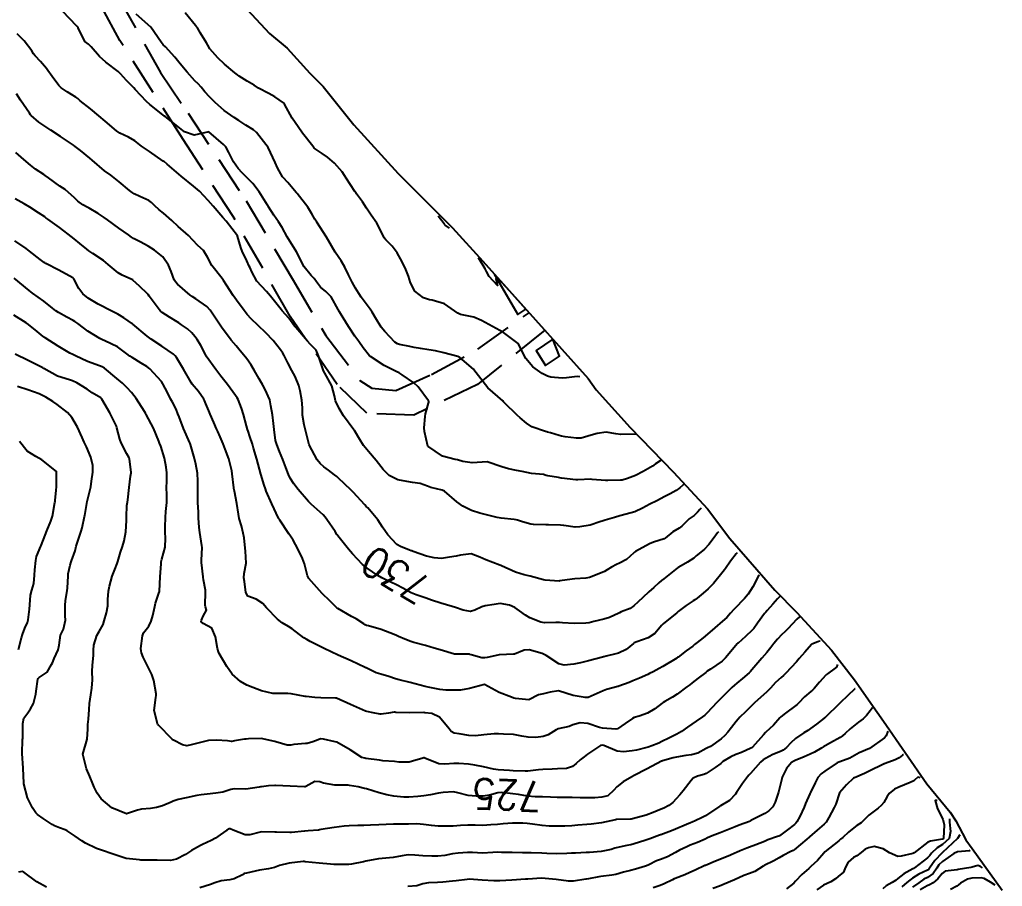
# Model space of a CAD drawing. Header units: metres. Extents: x 298520 to 308411, y 7433745 to 7450750.
# Drawn here: x 300813.7 to 300946.2, y 7448572 to 7448688.7 of the extents above; entities that cross this region are included whole.
import ezdxf
from ezdxf.enums import TextEntityAlignment as Align

# ---------------------------------------------------------------- set-up
doc = ezdxf.new("R2010")
doc.units = ezdxf.units.M
doc.header["$LTSCALE"] = 10
doc.linetypes.add('DASHED', pattern=[0.75, 0.5, -0.25])
for name, color, linetype in [('Area', 45, 'Continuous'), ('Cotas', 45, 'Continuous'), ('Curvas de Nivel 1m', 11, 'Continuous'), ('Curvas de Nivel 5m', 15, 'Continuous'), ('Edificações', 30, 'Continuous'), ('Vias Secundárias', 230, 'DASHED')]:
    doc.layers.add(name, color=color, linetype=linetype)
doc.styles.add('Style-STANDARD', font='STANDARD.shx')

msp = doc.modelspace()

# ---------------------------------------------------------------- linework, layer by layer
at = {"layer": 'Area'}
msp.add_polyline3d([(300842.53, 7448692.13, 735.44), (300847.38, 7448686.87, 735.59), (300849.76, 7448684.87, 735.51), (300852.82, 7448681.53, 735.4), (300854.65, 7448679.72, 735.39), (300858.78, 7448674.56, 735.43), (300864.75, 7448668.01, 735.34), (300872.05, 7448660.68, 735.72), (300876.14, 7448656.2, 735.62), (300890.33, 7448640.4, 734.68), (300891.42, 7448638.87, 734.56), (300896, 7448633.8, 733.79), (300901.83, 7448627.77, 732.44), (300906.44, 7448622.83, 730.99), (300909.43, 7448618.84, 729.76), (300915.49, 7448611.88, 727.41), (300918.46, 7448608.86, 726.3), (300923.15, 7448603.81, 724.66), (300926.22, 7448599.78, 723.43), (300929.28, 7448595.43, 722.13), (300930.13, 7448594.24, 721.66), (300935.96, 7448585.8, 718.85), (300939.13, 7448581.96, 718.65), (300939.87, 7448580.79, 720.26), (300941.24, 7448578.23, 718.5), (300942.07, 7448577.05, 714.4), (300946.15, 7448571.47, 711.35)], dxfattribs=at)
at = {"layer": 'Curvas de Nivel 1m', "flags": 128}
for points, elevation in [([(300900.19, 7448629.4), (300899.42, 7448628.88), (300899, 7448628.6), (300898.71, 7448628.42), (300897.75, 7448627.85), (300896.7, 7448627.32), (300895.63, 7448626.93), (300894.92, 7448626.71), (300894.69, 7448626.67), (300893, 7448626.65), (300892.69, 7448626.66), (300890.88, 7448626.8), (300890.69, 7448626.81), (300888.97, 7448626.73), (300888.69, 7448626.74), (300886.76, 7448626.96), (300886.69, 7448626.97), (300886.34, 7448627.04), (300884.92, 7448627.28), (300884.7, 7448627.34), (300884.32, 7448627.44), (300882.7, 7448627.59), (300881.44, 7448627.84), (300880.7, 7448627.98), (300879.6, 7448628.23), (300878.71, 7448628.5), (300876.71, 7448629.15), (300874.71, 7448629.01), (300873.45, 7448629.19), (300872.72, 7448629.42), (300872.44, 7448629.48), (300870.72, 7448629.92), (300868.74, 7448631.25), (300868.29, 7448633.25), (300868.26, 7448633.76), (300868.37, 7448635.25), (300868.4, 7448635.64), (300868.81, 7448637.06), (300868.85, 7448637.21), (300868.86, 7448637.25), (300868.85, 7448637.29), (300868.81, 7448637.36), (300867.43, 7448639.26), (300866.84, 7448639.81), (300865.28, 7448640.87), (300864.86, 7448641.15), (300864.57, 7448641.3), (300862.87, 7448642.15), (300860.99, 7448643.34), (300860.88, 7448643.44), (300860.04, 7448644.5), (300859.43, 7448645.36), (300858.91, 7448646.1), (300858.05, 7448647.38), (300856.95, 7448649.16), (300856.82, 7448649.39), (300856.67, 7448649.68), (300855.69, 7448651.4), (300854.99, 7448652.11), (300854.26, 7448652.68), (300853.71, 7448653.43), (300853.42, 7448653.85), (300853.01, 7448654.26), (300852.08, 7448655.45), (300851.05, 7448657.46), (300849.8, 7448659.47), (300849.09, 7448660.71), (300848.61, 7448661.49), (300848, 7448662.39), (300847.27, 7448663.51), (300847.21, 7448663.59), (300847.13, 7448663.73), (300846.01, 7448665.52), (300845.16, 7448666.64), (300844.25, 7448667.54), (300843.7, 7448668.08), (300843.18, 7448668.69), (300842.56, 7448669.57), (300841.93, 7448670.85), (300841.51, 7448671.58), (300841.22, 7448671.9), (300839.24, 7448673.6), (300837.24, 7448673.16), (300835.94, 7448673.64), (300835.25, 7448674.16), (300833.35, 7448675.67), (300833.26, 7448675.74), (300833.02, 7448675.92), (300831.29, 7448677.29), (300830.82, 7448677.7), (300829.31, 7448679.33), (300829.12, 7448679.54), (300828.94, 7448679.73), (300828.13, 7448680.55), (300827.33, 7448681.44), (300826.99, 7448681.75), (300825.35, 7448682.99), (300824.49, 7448683.78), (300823.38, 7448685.08), (300822.99, 7448685.41), (300822.51, 7448685.8), (300821.62, 7448687.61), (300821.49, 7448687.82), (300821.45, 7448687.86), (300821.41, 7448687.9), (300819.57, 7448689.84)], 733), ([(300896.76, 7448632.91), (300894.76, 7448632.84), (300894.07, 7448632.95), (300892.76, 7448633.15), (300891.56, 7448632.98), (300890.76, 7448632.74), (300889.39, 7448632.37), (300888.76, 7448632.33), (300887.26, 7448632.53), (300886.76, 7448632.62), (300886.43, 7448632.7), (300885.25, 7448633.05), (300884.86, 7448633.16), (300884.76, 7448633.19), (300884.58, 7448633.24), (300882.77, 7448633.87), (300882.03, 7448634.35), (300881.16, 7448635.1), (300880.79, 7448635.44), (300879.07, 7448637.13), (300878.94, 7448637.25), (300878.82, 7448637.36), (300876.83, 7448639.15), (300875.25, 7448641.17), (300875.08, 7448641.39), (300874.87, 7448641.63), (300873.06, 7448643.2), (300872.88, 7448643.29), (300872.76, 7448643.33), (300870.89, 7448643.84), (300869.75, 7448644.1), (300868.89, 7448644.27), (300867.73, 7448644.42), (300866.9, 7448644.55), (300866.32, 7448644.7), (300864.9, 7448644.98), (300864.65, 7448645.05), (300864.31, 7448645.3), (300862.92, 7448646.73), (300862.45, 7448647.32), (300861.7, 7448648.58), (300861.24, 7448649.34), (300860.96, 7448649.73), (300859.74, 7448651.36), (300859.44, 7448651.82), (300858.99, 7448652.57), (300858.53, 7448653.37), (300858.05, 7448654.34), (300857.54, 7448655.38), (300857.04, 7448656.23), (300856.26, 7448657.4), (300855.07, 7448659.41), (300853.77, 7448661.43), (300853.53, 7448661.85), (300853.11, 7448662.59), (300852.55, 7448663.45), (300851.14, 7448665.29), (300851, 7448665.46), (300849.85, 7448666.79), (300849.24, 7448667.48), (300849.17, 7448667.57), (300848.48, 7448668.79), (300848.16, 7448669.5), (300847.87, 7448670.17), (300847.21, 7448671.51), (300845.66, 7448673.53), (300845.25, 7448673.88), (300844.21, 7448674.5), (300843.26, 7448675.16), (300842.64, 7448675.57), (300841.28, 7448676.5), (300840.07, 7448677.59), (300839.3, 7448678.34), (300838.69, 7448678.99), (300838.19, 7448679.62), (300837.78, 7448680.09), (300837.32, 7448680.51), (300836.3, 7448681.64), (300835.35, 7448682.8), (300834.64, 7448683.66), (300833.38, 7448685.08), (300833.07, 7448685.36), (300832.8, 7448685.68), (300831.41, 7448687.7), (300829.43, 7448689.49)], 734), ([(300903.21, 7448626.14), (300903.18, 7448626.1), (300903.1, 7448626), (300902.68, 7448625.65), (300902.19, 7448625.32), (300901.37, 7448624.86), (300900.66, 7448624.48), (300899.6, 7448623.93), (300898.65, 7448623.44), (300897.67, 7448622.9), (300896.64, 7448622.43), (300895.46, 7448622.1), (300894.63, 7448621.9), (300893.9, 7448621.68), (300892.63, 7448621.3), (300891.64, 7448620.97), (300890.9, 7448620.7), (300890.62, 7448620.63), (300889.22, 7448620.39), (300888.61, 7448620.37), (300887.07, 7448620.57), (300886.62, 7448620.63), (300884.99, 7448620.68), (300884.62, 7448620.68), (300882.99, 7448620.7), (300882.62, 7448620.76), (300881.49, 7448621.1), (300880.82, 7448621.3), (300880.63, 7448621.35), (300880.35, 7448621.39), (300878.63, 7448621.59), (300878.1, 7448621.67), (300876.63, 7448622), (300875.72, 7448622.25), (300874.64, 7448622.62), (300873.45, 7448623.19), (300872.65, 7448623.76), (300871, 7448625.22), (300870.67, 7448625.36), (300869.12, 7448625.69), (300868.68, 7448625.88), (300867.68, 7448626.26), (300866.68, 7448626.38), (300865.9, 7448626.5), (300864.69, 7448626.75), (300863.54, 7448627.31), (300862.7, 7448628.14), (300861.79, 7448629.33), (300860.73, 7448630.55), (300860.07, 7448631.35), (300859.56, 7448632.17), (300858.84, 7448633.37), (300858.8, 7448633.41), (300858.76, 7448633.46), (300857.37, 7448635.38), (300856.8, 7448636.33), (300856.31, 7448637.4), (300856.14, 7448638.07), (300855.8, 7448639.4), (300854.86, 7448641.09), (300854.69, 7448641.41), (300854.21, 7448642.76), (300854.01, 7448643.42), (300853.67, 7448644.21), (300852.9, 7448645.03), (300852.5, 7448645.44), (300850.93, 7448647.27), (300850.78, 7448647.46), (300849.99, 7448648.53), (300849.12, 7448649.49), (300848.96, 7448649.67), (300847.52, 7448651.5), (300847.28, 7448651.8), (300846.99, 7448652.1), (300845.71, 7448653.52), (300845.02, 7448654.75), (300844.79, 7448655.3), (300844.68, 7448655.54), (300844.34, 7448656.23), (300843.71, 7448657.55), (300843.53, 7448658.03), (300843.1, 7448659.56), (300843.07, 7448659.63), (300841.55, 7448661.58), (300841.11, 7448662.1), (300839.8, 7448663.59), (300839.13, 7448664.35), (300838.54, 7448665.01), (300837.95, 7448665.62), (300837.15, 7448666.32), (300835.48, 7448667.65), (300835.18, 7448667.9), (300833.6, 7448669.26), (300833.19, 7448669.6), (300833.15, 7448669.63), (300833.09, 7448669.67), (300831.21, 7448670.95), (300830.16, 7448671.71), (300829.23, 7448672.4), (300828.39, 7448672.89), (300827.24, 7448673.45), (300826.78, 7448673.75), (300825.26, 7448675.06), (300824.4, 7448675.78), (300823.28, 7448676.7), (300821.89, 7448677.81), (300821.56, 7448678.09), (300821.3, 7448678.29), (300820.15, 7448678.99), (300819.31, 7448679.54), (300819.02, 7448679.84), (300818.13, 7448681.06), (300817.54, 7448681.86), (300817.35, 7448682.13), (300816.56, 7448683.08), (300815.8, 7448683.88), (300815.61, 7448684.13), (300815.37, 7448684.51), (300814.32, 7448685.9), (300813.4, 7448686.83)], 732), ([(300905.55, 7448622.93), (300905.37, 7448622.73), (300905.09, 7448622.36), (300904.63, 7448621.95), (300903.97, 7448621.49), (300903.29, 7448620.83), (300902.97, 7448620.49), (300902.61, 7448620.23), (300901.75, 7448619.71), (300900.72, 7448618.87), (300900.59, 7448618.79), (300899.14, 7448618.33), (300898.59, 7448618.1), (300896.72, 7448617.06), (300896.57, 7448616.98), (300896.54, 7448616.96), (300896.49, 7448616.92), (300895.49, 7448616), (300894.55, 7448615.51), (300894.15, 7448615.34), (300893.47, 7448614.95), (300892.91, 7448614.6), (300892.54, 7448614.4), (300891.54, 7448613.98), (300890.53, 7448613.6), (300890.03, 7448613.49), (300888.53, 7448613.4), (300888.18, 7448613.36), (300886.52, 7448613.11), (300886.45, 7448613.1), (300884.53, 7448613.22), (300884.33, 7448613.26), (300882.53, 7448613.75), (300881.7, 7448613.93), (300880.54, 7448614.28), (300878.67, 7448615.13), (300878.55, 7448615.18), (300878.45, 7448615.23), (300876.56, 7448615.98), (300875.72, 7448616.32), (300874.57, 7448616.75), (300873.15, 7448616.61), (300872.57, 7448616.46), (300871.65, 7448616.3), (300870.56, 7448616.16), (300869.57, 7448616.23), (300868.57, 7448616.47), (300866.76, 7448617.08), (300866.57, 7448617.16), (300866.49, 7448617.19), (300866.25, 7448617.27), (300865.04, 7448617.76), (300864.58, 7448618.04), (300863.33, 7448619.31), (300862.61, 7448620.37), (300861.99, 7448621.33), (300860.64, 7448622.95), (300860.44, 7448623.15), (300860.25, 7448623.35), (300858.67, 7448625.06), (300858.36, 7448625.37), (300856.69, 7448626.98), (300856.47, 7448627.17), (300856.18, 7448627.4), (300855.33, 7448628.04), (300854.7, 7448628.51), (300854.22, 7448628.93), (300853.81, 7448629.42), (300852.74, 7448631.44), (300852.23, 7448633.45), (300852.06, 7448634.16), (300851.85, 7448635.45), (300851.84, 7448636.42), (300851.77, 7448637.45), (300851.54, 7448638.74), (300851.36, 7448639.45), (300850.85, 7448640.67), (300850.43, 7448641.47), (300849.88, 7448642.48), (300849.36, 7448643.48), (300849.19, 7448643.79), (300848.89, 7448644.23), (300847.89, 7448645.5), (300846.92, 7448646.52), (300845.87, 7448647.52), (300844.94, 7448648.41), (300844.41, 7448649), (300844, 7448649.54), (300842.97, 7448650.93), (300842.52, 7448651.56), (300841.62, 7448652.95), (300841.21, 7448653.58), (300841.01, 7448653.85), (300839.65, 7448655.59), (300839.04, 7448656.73), (300838.49, 7448657.61), (300837.75, 7448658.31), (300837.07, 7448659.01), (300836.48, 7448659.64), (300835.09, 7448660.87), (300834.24, 7448661.66), (300833.11, 7448662.68), (300832.54, 7448663.1), (300831.88, 7448663.69), (300831.51, 7448664.08), (300831.13, 7448664.35), (300829.94, 7448664.9), (300829.14, 7448665.28), (300828.87, 7448665.45), (300828.54, 7448665.73), (300827.16, 7448666.9), (300826, 7448667.76), (300825.18, 7448668.38), (300823.51, 7448669.79), (300823.2, 7448670.05), (300821.91, 7448671.11), (300821.22, 7448671.66), (300821, 7448671.82), (300819.23, 7448672.97), (300817.95, 7448673.85), (300817.25, 7448674.3), (300816.3, 7448674.92), (300815.26, 7448675.82), (300815.2, 7448675.89), (300815.04, 7448676.12), (300813.85, 7448677.9), (300813.3, 7448678.74)], 731), ([(300910.41, 7448616.91), (300910.27, 7448616.75), (300909.53, 7448615.79), (300908.84, 7448614.77), (300908.72, 7448614.59), (300908.54, 7448614.37), (300907.22, 7448612.79), (300906.52, 7448612.06), (300905.83, 7448611.48), (300905.01, 7448610.81), (300904.73, 7448610.59), (300904.5, 7448610.43), (300903.53, 7448609.79), (300902.48, 7448609.02), (300902.38, 7448608.93), (300902.28, 7448608.84), (300900.46, 7448607.32), (300900.23, 7448607.1), (300900.05, 7448606.87), (300899.31, 7448606.02), (300898.44, 7448605.46), (300896.88, 7448604.91), (300896.56, 7448604.79), (300896.43, 7448604.69), (300895.48, 7448603.87), (300894.41, 7448603.38), (300894.06, 7448603.29), (300892.76, 7448602.96), (300892.47, 7448602.89), (300892.4, 7448602.87), (300892.29, 7448602.85), (300890.4, 7448602.37), (300889.29, 7448602.1), (300888.39, 7448601.9), (300887.12, 7448601.76), (300886.39, 7448601.95), (300884.67, 7448603.06), (300884.41, 7448603.21), (300884.13, 7448603.34), (300882.41, 7448603.84), (300881.73, 7448603.77), (300880.41, 7448603.25), (300880.29, 7448603.23), (300878.4, 7448603.18), (300878.36, 7448603.17), (300878.19, 7448603.13), (300876.74, 7448602.81), (300876.4, 7448602.74), (300875.99, 7448602.75), (300874.58, 7448603.18), (300874.4, 7448603.22), (300874.35, 7448603.23), (300872.4, 7448603.26), (300872.34, 7448603.27), (300870.41, 7448603.82), (300869.57, 7448604.08), (300868.42, 7448604.43), (300866.85, 7448604.84), (300866.43, 7448604.97), (300865.64, 7448605.28), (300864.79, 7448605.65), (300864.44, 7448605.79), (300863.62, 7448606.13), (300862.45, 7448606.56), (300860.74, 7448607.05), (300860.45, 7448607.13), (300860.31, 7448607.2), (300860.09, 7448607.35), (300859.1, 7448608), (300858.46, 7448608.34), (300856.6, 7448609.39), (300856.48, 7448609.48), (300855.54, 7448610.45), (300854.5, 7448611.42), (300852.7, 7448613.44), (300852.53, 7448613.8), (300852.11, 7448615.44), (300851.86, 7448616.15), (300851.22, 7448617.45), (300850.58, 7448618.6), (300850.25, 7448619.13), (300850.01, 7448619.47), (300848.81, 7448621.3), (300848.67, 7448621.49), (300848.65, 7448621.52), (300848.62, 7448621.58), (300847.71, 7448623.5), (300846.97, 7448625.21), (300846.85, 7448625.51), (300846.68, 7448626.02), (300846.23, 7448627.51), (300846.05, 7448628.16), (300845.68, 7448629.52), (300845.26, 7448631), (300845.1, 7448631.53), (300844.75, 7448632.57), (300844.51, 7448633.28), (300844.42, 7448633.54), (300844.29, 7448634.02), (300843.9, 7448635.54), (300843.64, 7448636.38), (300843.16, 7448637.55), (300843.04, 7448637.78), (300842.82, 7448638.11), (300841.74, 7448639.57), (300840.85, 7448640.69), (300840.16, 7448641.59), (300838.88, 7448643.4), (300838.81, 7448643.52), (300838.76, 7448643.6), (300838.13, 7448644.84), (300837.65, 7448645.62), (300837.34, 7448646.05), (300836.92, 7448646.56), (300836.36, 7448647.07), (300835.53, 7448647.64), (300835.17, 7448647.88), (300834.94, 7448648.03), (300833.91, 7448648.63), (300832.95, 7448649.28), (300832.73, 7448649.46), (300832.51, 7448649.68), (300831.2, 7448651.48), (300831.04, 7448651.7), (300830.98, 7448651.78), (300829.88, 7448652.82), (300829, 7448653.65), (300828.96, 7448653.68), (300828.86, 7448653.72), (300827.56, 7448654.29), (300827.01, 7448654.62), (300825.68, 7448655.76), (300825.03, 7448656.3), (300823.58, 7448657.25), (300823.05, 7448657.6), (300822.79, 7448657.79), (300821.82, 7448658.57), (300821.07, 7448659.2), (300820.28, 7448659.83), (300819.09, 7448660.72), (300817.52, 7448661.86), (300817.28, 7448662.04), (300817.11, 7448662.16), (300816.28, 7448662.71), (300815.12, 7448663.46), (300814.34, 7448663.9), (300813.13, 7448664.6)], 729), ([(300871.66, 7448660.64), (300871.09, 7448661.06), (300871.01, 7448661.14), (300870.94, 7448661.22), (300870.11, 7448662.24)], 736), ([(300913.33, 7448613.92), (300912.74, 7448612.73), (300912.52, 7448612.33), (300911.89, 7448611.35), (300911.41, 7448610.74), (300910.96, 7448610.28), (300910.49, 7448609.79), (300909.98, 7448609.25), (300909.54, 7448608.76), (300909.02, 7448608.21), (300908.46, 7448607.71), (300907.39, 7448606.79), (300906.44, 7448605.96), (300905.82, 7448605.43), (300905.04, 7448604.81), (300904.69, 7448604.55), (300904.43, 7448604.35), (300903.55, 7448603.69), (300902.46, 7448602.84), (300902.4, 7448602.8), (300902.28, 7448602.72), (300900.39, 7448601.58), (300899.93, 7448601.33), (300899.1, 7448600.88), (300898.62, 7448600.64), (300898.38, 7448600.52), (300897.25, 7448600.02), (300896.36, 7448599.64), (300895.85, 7448599.43), (300894.48, 7448598.94), (300894.39, 7448598.9), (300894.35, 7448598.89), (300892.83, 7448598.48), (300892.35, 7448598.3), (300891.13, 7448597.77), (300890.34, 7448597.42), (300889.93, 7448597.4), (300888.34, 7448597.7), (300887.33, 7448598.01), (300886.35, 7448598.3), (300885.24, 7448598.15), (300884.34, 7448597.92), (300883.65, 7448597.75), (300882.33, 7448597.08), (300880.53, 7448597.3), (300880.34, 7448597.34), (300880.01, 7448597.44), (300878.34, 7448598.08), (300876.35, 7448599.15), (300874.35, 7448598.62), (300873.15, 7448598.4), (300872.35, 7448598.38), (300871.15, 7448598.42), (300870.35, 7448598.51), (300868.78, 7448598.82), (300868.36, 7448598.91), (300867.04, 7448599.26), (300866.36, 7448599.44), (300864.88, 7448599.8), (300864.37, 7448599.94), (300863.46, 7448600.22), (300862.38, 7448600.54), (300861.79, 7448600.74), (300860.51, 7448601.35), (300860.42, 7448601.39), (300860.38, 7448601.41), (300860.27, 7448601.46), (300858.39, 7448602.34), (300856.66, 7448603.13), (300856.4, 7448603.24), (300856.3, 7448603.29), (300856.08, 7448603.39), (300854.41, 7448604.18), (300852.89, 7448604.97), (300852.43, 7448605.21), (300852.04, 7448605.44), (300850.45, 7448606.68), (300849.98, 7448607), (300849.1, 7448607.48), (300848.46, 7448607.96), (300847.01, 7448609.5), (300846.49, 7448610.08), (300845.61, 7448610.64), (300844.5, 7448611.08), (300844.19, 7448611.54), (300844.01, 7448613.03), (300843.96, 7448613.54), (300843.97, 7448614.1), (300844.27, 7448615.53), (300844.16, 7448617.12), (300844.1, 7448617.54), (300843.97, 7448618.92), (300843.86, 7448619.54), (300843.61, 7448620.55), (300843.32, 7448621.55), (300843.2, 7448622.12), (300843.01, 7448623.55), (300842.67, 7448625.22), (300842.59, 7448625.56), (300842.57, 7448625.66), (300842.37, 7448627.56), (300842.31, 7448627.95), (300841.9, 7448629.57), (300841.44, 7448630.87), (300841.15, 7448631.58), (300840.75, 7448632.55), (300840.43, 7448633.25), (300840.26, 7448633.59), (300839.89, 7448634.48), (300839.42, 7448635.6), (300839.22, 7448636.03), (300838.81, 7448636.99), (300838.63, 7448637.42), (300838.54, 7448637.6), (300837.83, 7448638.62), (300836.99, 7448639.63), (300836.84, 7448639.85), (300835.82, 7448641.64), (300834.88, 7448643.22), (300834.69, 7448643.46), (300834.46, 7448643.66), (300832.9, 7448644.76), (300831.46, 7448645.69), (300830.92, 7448646.08), (300828.98, 7448647.72), (300828.96, 7448647.74), (300828.93, 7448647.76), (300827.77, 7448648.57), (300826.95, 7448649.04), (300825.54, 7448649.76), (300824.96, 7448650.08), (300824.33, 7448650.41), (300822.97, 7448651.2), (300822.24, 7448651.8), (300821.71, 7448652.53), (300821.05, 7448653.82), (300821.03, 7448653.85), (300821, 7448653.87), (300820.88, 7448653.95), (300819.02, 7448654.99), (300817.27, 7448655.87), (300817.12, 7448655.95), (300817.03, 7448656.01), (300816.49, 7448656.43), (300815.05, 7448657.54), (300814.59, 7448657.89), (300813.06, 7448658.92)], 728), ([(300877.96, 7448653.86), (300877.89, 7448653.81), (300878.11, 7448652.91), (300877.01, 7448654.12), (300876.65, 7448654.79), (300876.47, 7448655.16), (300875.58, 7448656.64)], 736), ([(300916.17, 7448611.02), (300915.87, 7448610.69), (300915.22, 7448609.97), (300914.48, 7448609.13), (300914.28, 7448608.9), (300914.12, 7448608.71), (300913.18, 7448607.44), (300912.66, 7448606.73), (300912.57, 7448606.61), (300912.45, 7448606.48), (300911.56, 7448605.61), (300910.54, 7448604.75), (300910.48, 7448604.7), (300910.43, 7448604.64), (300909.55, 7448603.63), (300908.84, 7448602.77), (300908.64, 7448602.53), (300908.4, 7448602.32), (300906.84, 7448601.25), (300906.38, 7448600.94), (300906.3, 7448600.88), (300906.19, 7448600.8), (300905.17, 7448600.01), (300904.36, 7448599.37), (300904.05, 7448599.13), (300903.65, 7448598.83), (300902.34, 7448597.88), (300901.72, 7448597.47), (300900.68, 7448596.87), (300900.47, 7448596.73), (300900.33, 7448596.65), (300899.32, 7448595.88), (300898.32, 7448595.28), (300897.21, 7448594.91), (300896.52, 7448594.71), (300896.31, 7448594.59), (300895.32, 7448593.9), (300894.29, 7448593.21), (300894.06, 7448593.16), (300892.29, 7448593.29), (300891.86, 7448593.39), (300890.3, 7448593.89), (300889.28, 7448594.02), (300888.29, 7448593.72), (300887.78, 7448593.52), (300886.28, 7448593.18), (300886.18, 7448593.14), (300886.01, 7448593.04), (300884.95, 7448592.38), (300884.27, 7448592.14), (300883.3, 7448592.04), (300882.27, 7448592.06), (300881.39, 7448592.2), (300880.28, 7448592.41), (300878.93, 7448592.47), (300878.28, 7448592.52), (300877.67, 7448592.53), (300876.28, 7448592.39), (300875.17, 7448592.27), (300874.27, 7448592.31), (300872.96, 7448592.51), (300872.28, 7448592.6), (300871.9, 7448592.83), (300871.59, 7448593.21), (300870.31, 7448594.78), (300869.29, 7448595.24), (300868.31, 7448595.36), (300868.2, 7448595.37), (300866.31, 7448595.35), (300864.42, 7448595.41), (300864.31, 7448595.42), (300864.19, 7448595.42), (300863.45, 7448595.31), (300862.45, 7448595.18), (300862.31, 7448595.18), (300861.36, 7448595.33), (300860.5, 7448595.53), (300860.32, 7448595.58), (300859.94, 7448595.74), (300858.32, 7448596.48), (300856.41, 7448597.31), (300856.33, 7448597.34), (300856.28, 7448597.34), (300854.33, 7448597.38), (300853.5, 7448597.43), (300852.33, 7448597.53), (300852.22, 7448597.55), (300850.34, 7448597.9), (300849.87, 7448597.94), (300848.34, 7448597.94), (300847.87, 7448597.97), (300846.34, 7448598.3), (300845.14, 7448598.74), (300844.36, 7448599.08), (300843.51, 7448599.55), (300842.37, 7448600.57), (300841.66, 7448601.57), (300840.62, 7448603.36), (300840.52, 7448603.58), (300840.41, 7448604.02), (300840.12, 7448605.58), (300839.61, 7448606.75), (300838.45, 7448607.37), (300838.18, 7448607.61), (300838.22, 7448607.85), (300838.46, 7448608.38), (300838.91, 7448609.17), (300838.76, 7448609.61), (300838.71, 7448609.84), (300838.78, 7448611.61), (300838.77, 7448611.87), (300838.52, 7448613.28), (300838.47, 7448613.61), (300838.47, 7448613.67), (300838.25, 7448615.61), (300838.24, 7448615.93), (300838.32, 7448617.61), (300838.3, 7448617.89), (300838, 7448619.62), (300837.9, 7448620.32), (300837.85, 7448621.62), (300837.83, 7448622.42), (300837.75, 7448623.62), (300837.73, 7448624.55), (300837.74, 7448625.62), (300837.75, 7448626.55), (300837.7, 7448627.62), (300837.47, 7448628.86), (300837.28, 7448629.62), (300836.74, 7448631.49), (300836.7, 7448631.63), (300836.66, 7448631.71), (300835.79, 7448633.64), (300835.22, 7448635.22), (300835.06, 7448635.65), (300834.8, 7448636.24), (300834.33, 7448637.18), (300834.08, 7448637.66), (300833.64, 7448638.48), (300833.02, 7448639.68), (300832.84, 7448639.97), (300831.27, 7448641.7), (300830.87, 7448642.01), (300830.12, 7448642.45), (300828.88, 7448643.2), (300828.57, 7448643.41), (300828.19, 7448643.73), (300826.9, 7448644.66), (300825.21, 7448645.47), (300824.91, 7448645.59), (300824.53, 7448645.77), (300822.92, 7448646.77), (300822.34, 7448647.21), (300821.56, 7448647.81), (300821.17, 7448648.05), (300820.94, 7448648.19), (300820.11, 7448648.66), (300818.95, 7448649.27), (300818.59, 7448649.49), (300818.14, 7448649.85), (300816.97, 7448650.82), (300815.46, 7448651.89), (300814.99, 7448652.23), (300813, 7448653.91)], 727), ([(300918.81, 7448608.3), (300918.47, 7448607.97), (300917.25, 7448606.67), (300916.85, 7448606.27), (300916.44, 7448605.88), (300915.85, 7448605.27), (300915.36, 7448604.69), (300914.96, 7448604.16), (300914.41, 7448603.46), (300913.75, 7448602.71), (300912.39, 7448601.14), (300912.2, 7448600.91), (300912.02, 7448600.73), (300911.13, 7448599.99), (300910.36, 7448599.33), (300910.05, 7448599.06), (300909.71, 7448598.76), (300909.02, 7448598.09), (300908.34, 7448597.4), (300907.74, 7448596.78), (300906.32, 7448595.28), (300906.08, 7448595.04), (300905.76, 7448594.81), (300904.88, 7448594.24), (300904.3, 7448593.82), (300903.72, 7448593.4), (300902.9, 7448592.84), (300902.28, 7448592.48), (300901.19, 7448591.94), (300900.27, 7448591.47), (300899.87, 7448591.27), (300898.91, 7448590.88), (300898.42, 7448590.73), (300898.26, 7448590.68), (300896.85, 7448590.31), (300896.25, 7448590.22), (300895.1, 7448590.08), (300894.25, 7448590.17), (300892.45, 7448590.96), (300892.26, 7448591.01), (300892.02, 7448590.96), (300890.25, 7448589.77), (300889.8, 7448589.44), (300889.27, 7448589), (300888.74, 7448588.5), (300888.23, 7448588.12), (300887.41, 7448587.84), (300886.22, 7448587.79), (300885.49, 7448587.78), (300884.22, 7448587.7), (300883.64, 7448587.65), (300882.22, 7448587.49), (300881.83, 7448587.47), (300880.22, 7448587.55), (300879.74, 7448587.59), (300878.22, 7448587.69), (300877.6, 7448587.76), (300876.23, 7448588.06), (300875.09, 7448588.31), (300874.23, 7448588.44), (300872.9, 7448588.53), (300872.23, 7448588.54), (300871.02, 7448588.43), (300870.23, 7448588.47), (300868.33, 7448589.25), (300868.24, 7448589.29), (300868.2, 7448589.29), (300868.04, 7448589.25), (300866.68, 7448588.82), (300866.23, 7448588.71), (300864.81, 7448588.72), (300864.23, 7448588.77), (300862.65, 7448588.9), (300862.24, 7448588.97), (300860.39, 7448589.2), (300860.24, 7448589.22), (300859.86, 7448589.35), (300858.25, 7448590.36), (300856.45, 7448591.39), (300856.26, 7448591.45), (300854.67, 7448591.81), (300854.27, 7448591.83), (300853.96, 7448591.73), (300853.24, 7448591.43), (300852.47, 7448591.23), (300852.26, 7448591.2), (300850.66, 7448591.06), (300850.26, 7448591), (300849.79, 7448591), (300848.26, 7448591.44), (300848.1, 7448591.49), (300846.27, 7448591.91), (300844.59, 7448591.86), (300844.27, 7448591.81), (300844.03, 7448591.78), (300842.68, 7448591.56), (300842.32, 7448591.5), (300842.26, 7448591.49), (300841.72, 7448591.57), (300840.26, 7448591.68), (300839.16, 7448591.6), (300838.26, 7448591.41), (300836.86, 7448591.02), (300836.26, 7448590.92), (300835.66, 7448591.04), (300834.48, 7448591.66), (300834.27, 7448591.82), (300832.42, 7448593.68), (300832.37, 7448593.75), (300832.3, 7448593.9), (300831.84, 7448595.68), (300832.06, 7448597.42), (300832.12, 7448597.68), (300832.12, 7448597.9), (300831.82, 7448599.69), (300831.55, 7448600.51), (300830.97, 7448601.69), (300830.39, 7448602.84), (300830.14, 7448603.44), (300830.09, 7448603.7), (300830.08, 7448604.03), (300830.27, 7448605.7), (300830.44, 7448606.13), (300831.12, 7448607.02), (300831.47, 7448607.69), (300831.69, 7448608.46), (300831.93, 7448609.69), (300832.04, 7448610.13), (300832.5, 7448611.47), (300832.56, 7448611.68), (300832.56, 7448611.74), (300832.66, 7448613.68), (300832.79, 7448615.44), (300832.82, 7448615.68), (300832.91, 7448616.03), (300833.35, 7448617.67), (300833.4, 7448618.86), (300833.36, 7448619.67), (300833.35, 7448620.41), (300833.37, 7448621.67), (300833.43, 7448622.47), (300833.55, 7448623.67), (300833.57, 7448624.76), (300833.54, 7448625.67), (300833.56, 7448626.55), (300833.58, 7448627.67), (300833.49, 7448628.46), (300833.24, 7448629.67), (300832.74, 7448631.27), (300832.58, 7448631.68), (300832.47, 7448631.95), (300831.75, 7448633.69), (300830.79, 7448635.55), (300830.71, 7448635.7), (300830.55, 7448635.95), (300829.41, 7448637.71), (300828.82, 7448638.48), (300828.23, 7448639.13), (300827.61, 7448639.74), (300826.84, 7448640.4), (300825.18, 7448641.77), (300824.86, 7448641.96), (300823.52, 7448642.44), (300822.87, 7448642.67), (300821.27, 7448643.43), (300820.88, 7448643.63), (300820.51, 7448643.82), (300818.9, 7448644.74), (300817.15, 7448645.87), (300817.01, 7448645.97), (300816.91, 7448646.04), (300816.08, 7448646.72), (300814.93, 7448647.66), (300814.63, 7448647.89), (300812.94, 7448648.92)], 726), ([(300923.95, 7448601.85), (300923.79, 7448601.49), (300923.64, 7448601.35), (300922.59, 7448600.61), (300922.48, 7448600.51), (300922.38, 7448600.42), (300921.53, 7448599.46), (300920.79, 7448598.63), (300920.57, 7448598.41), (300920.35, 7448598.24), (300919.48, 7448597.5), (300918.69, 7448596.65), (300918.51, 7448596.47), (300918.33, 7448596.32), (300916.94, 7448595.29), (300916.31, 7448594.82), (300916.24, 7448594.76), (300916.17, 7448594.68), (300915.3, 7448593.69), (300914.28, 7448592.75), (300914.26, 7448592.73), (300914.23, 7448592.7), (300913.95, 7448592.38), (300912.47, 7448590.73), (300912.35, 7448590.64), (300912.26, 7448590.6), (300910.99, 7448590.01), (300910.25, 7448589.73), (300909.58, 7448589.42), (300908.5, 7448588.77), (300908.35, 7448588.65), (300908.23, 7448588.54), (300907.44, 7448588), (300906.22, 7448587.18), (300905.95, 7448587.06), (300905.06, 7448586.81), (300904.49, 7448586.53), (300904.21, 7448586.23), (300903.14, 7448584.84), (300902.71, 7448584.32), (300902.18, 7448583.74), (300901.74, 7448583.28), (300901.21, 7448582.86), (300900.52, 7448582.5), (300900.16, 7448582.35), (300899.11, 7448581.92), (300898.15, 7448581.55), (300896.3, 7448581.08), (300896.14, 7448581.03), (300896.05, 7448581.01), (300894.14, 7448580.96), (300894.02, 7448580.94), (300892.14, 7448580.52), (300890.75, 7448580.37), (300890.14, 7448580.32), (300888.93, 7448580.2), (300888.13, 7448580.13), (300887.19, 7448580.08), (300886.13, 7448580.08), (300885.09, 7448580.09), (300884.13, 7448580.15), (300882.86, 7448580.35), (300882.14, 7448580.45), (300881.53, 7448580.48), (300880.14, 7448580.48), (300878.88, 7448580.38), (300878.13, 7448580.32), (300877.24, 7448580.25), (300876.13, 7448580.19), (300875.1, 7448580.21), (300874.13, 7448580.23), (300873.13, 7448580.19), (300872.13, 7448580.09), (300870.99, 7448580.07), (300870.13, 7448580.1), (300869.22, 7448580.15), (300868.13, 7448580.3), (300867.25, 7448580.38), (300866.13, 7448580.36), (300865.19, 7448580.34), (300864.13, 7448580.35), (300863.12, 7448580.32), (300862.13, 7448580.25), (300861, 7448580.21), (300860.13, 7448580.19), (300859.32, 7448580.17), (300858.13, 7448580.11), (300857.44, 7448580.07), (300856.13, 7448579.91), (300854.32, 7448579.61), (300854.12, 7448579.58), (300853.99, 7448579.56), (300852.61, 7448579.44), (300852.17, 7448579.4), (300852.12, 7448579.39), (300850.35, 7448579.23), (300850.12, 7448579.23), (300848.36, 7448579.25), (300848.12, 7448579.25), (300846.32, 7448579.31), (300846.12, 7448579.28), (300844.74, 7448578.9), (300844.11, 7448578.93), (300842.49, 7448579.56), (300842.12, 7448579.7), (300841.97, 7448579.71), (300841.65, 7448579.56), (300840.76, 7448578.93), (300840.11, 7448578.46), (300839.56, 7448578.13), (300838.38, 7448577.61), (300838.09, 7448577.48), (300836.9, 7448576.81), (300836.08, 7448576.28), (300834.85, 7448575.65), (300834.07, 7448575.47), (300832.25, 7448575.49), (300832.07, 7448575.51), (300830.25, 7448575.52), (300830.07, 7448575.52), (300829.89, 7448575.53), (300828.07, 7448575.73), (300826.08, 7448576.41), (300825.05, 7448576.74), (300824.09, 7448577.09), (300822.61, 7448577.79), (300822.1, 7448578.1), (300821.2, 7448578.72), (300820.12, 7448579.47), (300819.88, 7448579.59), (300819.12, 7448579.84), (300818.42, 7448580.14), (300818.13, 7448580.31), (300816.88, 7448581.11), (300816.14, 7448581.63), (300815.93, 7448581.87), (300815.46, 7448582.57), (300814.8, 7448583.88), (300814.3, 7448585.78), (300814.28, 7448585.89), (300814.21, 7448587.89), (300814.07, 7448589.89), (300814.13, 7448591.76), (300814.18, 7448591.89), (300814.18, 7448591.97), (300814.14, 7448593.89), (300814.3, 7448594.61), (300814.83, 7448595.36), (300815.19, 7448595.88), (300815.58, 7448596.62), (300815.91, 7448597.87), (300815.95, 7448598.26), (300816.18, 7448599.87), (300816.24, 7448599.99), (300816.37, 7448600.09), (300817.42, 7448600.81), (300818.04, 7448601.85), (300818.14, 7448602.1), (300818.4, 7448602.67), (300818.92, 7448603.84), (300819.05, 7448604.47), (300819.25, 7448605.83), (300819.63, 7448606.64), (300819.89, 7448607.83), (300819.88, 7448608.41), (300819.85, 7448609.83), (300819.89, 7448610.43), (300820.14, 7448611.82), (300820.18, 7448612.15), (300820.26, 7448613.82), (300820.29, 7448614.06), (300820.54, 7448615.23), (300820.67, 7448615.7), (300820.71, 7448615.82), (300821.19, 7448617.19), (300821.34, 7448617.81), (300821.64, 7448618.75), (300822.03, 7448619.81), (300822.15, 7448620.26), (300822.48, 7448621.8), (300822.5, 7448621.93), (300822.63, 7448622.75), (300822.83, 7448623.8), (300823.19, 7448625.27), (300823.3, 7448625.79), (300823.43, 7448626.54), (300823.61, 7448627.79), (300823.59, 7448628.68), (300823.33, 7448629.79), (300822.73, 7448631.19), (300822.42, 7448631.8), (300822.14, 7448632.42), (300821.52, 7448633.81), (300820.78, 7448635.14), (300820.2, 7448635.83), (300818.8, 7448636.9), (300818.22, 7448637.27), (300817.28, 7448637.86), (300816.98, 7448638.03), (300816.82, 7448638.12), (300816.38, 7448638.31), (300814.82, 7448638.87), (300813.44, 7448639.29)], 724), ([(300813.56, 7448603.9), (300813.97, 7448605.44), (300814.11, 7448605.89), (300814.44, 7448606.75), (300814.8, 7448607.53), (300814.9, 7448607.89), (300815.06, 7448609.3), (300815.11, 7448609.88), (300815.18, 7448611.2), (300815.37, 7448611.88), (300815.63, 7448612.76), (300815.72, 7448613.88), (300815.78, 7448614.63), (300815.9, 7448615.88), (300816.01, 7448616.42), (300816.57, 7448617.78), (300816.61, 7448617.87), (300817.17, 7448619.29), (300817.39, 7448619.86), (300817.95, 7448621.18), (300818.17, 7448621.85), (300818.49, 7448623.69), (300818.51, 7448623.84), (300818.52, 7448623.97), (300818.67, 7448625.36), (300818.71, 7448625.8), (300818.71, 7448625.84), (300818.69, 7448627.84), (300816.72, 7448629.41), (300815.93, 7448629.88), (300814.73, 7448630.62), (300813.7, 7448631.9)], 723), ([(300926.33, 7448598.59), (300926.29, 7448598.56), (300925.27, 7448597.65), (300924.33, 7448596.75), (300924.16, 7448596.58), (300922.31, 7448594.77), (300922.23, 7448594.69), (300922.14, 7448594.61), (300921.12, 7448593.8), (300920.29, 7448593.22), (300919.94, 7448592.98), (300919.41, 7448592.64), (300918.28, 7448591.88), (300917.63, 7448591.31), (300917.08, 7448590.67), (300916.63, 7448590.31), (300916.25, 7448590.14), (300915.22, 7448589.72), (300914.24, 7448589.19), (300913.93, 7448589.01), (300913.57, 7448588.71), (300912.22, 7448587.18), (300911.99, 7448586.95), (300911.79, 7448586.73), (300911.14, 7448585.81), (300910.42, 7448584.75), (300910.33, 7448584.61), (300910.19, 7448584.41), (300909.39, 7448583.55), (300908.16, 7448582.82), (300908.14, 7448582.8), (300908.1, 7448582.77), (300906.15, 7448581.49), (300905.71, 7448581.25), (300904.76, 7448580.81), (300904.34, 7448580.62), (300904.14, 7448580.53), (300903.6, 7448580.3), (300902.13, 7448579.66), (300901.55, 7448579.43), (300900.12, 7448578.93), (300900.08, 7448578.91), (300899.97, 7448578.87), (300898.63, 7448578.37), (300898.11, 7448578.19), (300897.12, 7448577.89), (300896.1, 7448577.58), (300895.56, 7448577.46), (300894.1, 7448577.14), (300893.94, 7448577.1), (300893.43, 7448576.95), (300892.09, 7448576.68), (300890.52, 7448576.55), (300890.09, 7448576.54), (300888.63, 7448576.46), (300888.09, 7448576.43), (300887.47, 7448576.4), (300886.09, 7448576.37), (300884.75, 7448576.39), (300884.09, 7448576.43), (300882.67, 7448576.49), (300882.09, 7448576.49), (300881.49, 7448576.49), (300880.09, 7448576.53), (300878.66, 7448576.55), (300878.09, 7448576.56), (300877.48, 7448576.53), (300876.09, 7448576.45), (300874.75, 7448576.51), (300874.09, 7448576.53), (300872.83, 7448576.45), (300872.08, 7448576.35), (300871.01, 7448576.14), (300870.08, 7448576.03), (300869.29, 7448576.03), (300868.08, 7448576.07), (300866.97, 7448576.16), (300866.08, 7448576.2), (300865.27, 7448576.1), (300864.08, 7448575.88), (300863.56, 7448575.82), (300862.08, 7448575.68), (300860.37, 7448575.35), (300860.07, 7448575.28), (300858.47, 7448574.96), (300858.07, 7448574.93), (300856.54, 7448574.92), (300856.07, 7448574.91), (300855.62, 7448574.94), (300854.07, 7448575.11), (300852.22, 7448575.29), (300852.07, 7448575.3), (300851.93, 7448575.3), (300850.07, 7448575.09), (300848.75, 7448574.8), (300848.06, 7448574.53), (300847.25, 7448574.31), (300846.06, 7448574.16), (300844.28, 7448573.76), (300844.05, 7448573.7), (300843.94, 7448573.65), (300843.77, 7448573.54), (300842.63, 7448572.97), (300842.04, 7448572.83), (300840.9, 7448572.71), (300840.04, 7448572.45), (300839.43, 7448572.2), (300838.03, 7448571.75)], 723), ([(300928.64, 7448596.06), (300928.61, 7448595.97), (300928.32, 7448595.6), (300927.85, 7448595.01), (300927.39, 7448594.55), (300926.79, 7448594.07), (300926.3, 7448593.71), (300925.66, 7448593.2), (300924.97, 7448592.57), (300924.61, 7448592.25), (300924.28, 7448592.02), (300922.99, 7448591.32), (300922.27, 7448590.92), (300922.08, 7448590.8), (300921.81, 7448590.61), (300920.84, 7448590.04), (300920.25, 7448589.76), (300919.46, 7448589.43), (300918.24, 7448588.92), (300918.06, 7448588.84), (300917.74, 7448588.66), (300917.07, 7448587.83), (300916.5, 7448586.68), (300916.43, 7448586.46), (300916.2, 7448585.54), (300916.03, 7448584.85), (300915.98, 7448584.68), (300915.54, 7448583.32), (300915.21, 7448582.69), (300914.7, 7448582.15), (300914.15, 7448581.77), (300912.24, 7448580.82), (300912.14, 7448580.77), (300912.12, 7448580.76), (300912.06, 7448580.73), (300910.67, 7448580.21), (300910.14, 7448580), (300909.26, 7448579.63), (300908.13, 7448579.2), (300907.06, 7448578.79), (300906.41, 7448578.5), (300906.12, 7448578.35), (300905.06, 7448577.86), (300904.1, 7448577.5), (300903.62, 7448577.31), (300902.63, 7448576.84), (300902.09, 7448576.53), (300901.01, 7448575.93), (300900.08, 7448575.58), (300899.56, 7448575.39), (300898.5, 7448574.89), (300898.21, 7448574.75), (300898.07, 7448574.68), (300896.7, 7448574.28), (300896.06, 7448574.11), (300895.12, 7448573.87), (300894.05, 7448573.59), (300893.52, 7448573.48), (300892.05, 7448573.29), (300891.77, 7448573.25), (300890.38, 7448572.99), (300890.1, 7448572.94), (300890.04, 7448572.92), (300888.37, 7448572.68), (300888.04, 7448572.66), (300887.7, 7448572.68), (300886.04, 7448572.89), (300884.04, 7448573.06), (300882.19, 7448572.93), (300882.04, 7448572.92), (300881.88, 7448572.92), (300880.04, 7448572.82), (300878.44, 7448572.73), (300878.04, 7448572.71), (300877.61, 7448572.71), (300876.04, 7448572.81), (300874.3, 7448572.92), (300874.05, 7448572.91), (300872.54, 7448572.7), (300872.04, 7448572.65), (300870.74, 7448572.53), (300870.04, 7448572.49), (300868.82, 7448572.46), (300868.04, 7448572.29), (300867.24, 7448572.06), (300866.03, 7448571.93)], 722), ([(300930.72, 7448592.86), (300930.52, 7448592.27), (300930.28, 7448591.99), (300928.26, 7448590.54), (300926.84, 7448589.97), (300926.25, 7448589.62), (300925.58, 7448589.23), (300924.24, 7448588.75), (300924.11, 7448588.7), (300923.9, 7448588.59), (300922.22, 7448587.51), (300921.72, 7448587.11), (300921.31, 7448586.62), (300920.91, 7448585.92), (300920.28, 7448584.63), (300920.25, 7448584.57), (300920.19, 7448584.42), (300919.65, 7448583.15), (300919.44, 7448582.64), (300918.87, 7448581.37), (300918.47, 7448580.66), (300918.32, 7448580.48), (300918.14, 7448580.32), (300917.19, 7448579.6), (300916.11, 7448578.79), (300916.04, 7448578.75), (300915.85, 7448578.68), (300914.57, 7448578.23), (300914.11, 7448578.03), (300912.94, 7448577.56), (300912.1, 7448577.26), (300911.72, 7448577.12), (300910.83, 7448576.74), (300910.32, 7448576.52), (300910.09, 7448576.43), (300909.51, 7448576.18), (300908.08, 7448575.6), (300907.51, 7448575.36), (300906.17, 7448574.8), (300906.1, 7448574.78), (300906.07, 7448574.76), (300904.74, 7448574.14), (300904.06, 7448573.83), (300903.36, 7448573.53), (300902.05, 7448573.01), (300901.93, 7448572.97), (300901.69, 7448572.85), (300900.58, 7448572.32), (300900.04, 7448572.08), (300899.12, 7448571.79)], 721), ([(300935.1, 7448586.61), (300934.75, 7448586.66), (300934.35, 7448586.32), (300934.21, 7448586.2), (300933.72, 7448585.98), (300932.2, 7448585.34), (300931.62, 7448585.07), (300930.92, 7448584.5), (300930.64, 7448584.06), (300930.17, 7448583.26), (300929.84, 7448582.85), (300929.43, 7448582.52), (300928.15, 7448581.57), (300927.65, 7448581.05), (300927.12, 7448580.55), (300926.54, 7448580.15), (300926.13, 7448579.85), (300925.43, 7448579.26), (300924.65, 7448578.57), (300924.36, 7448578.33), (300924.11, 7448578.11), (300922.25, 7448576.61), (300922.09, 7448576.45), (300921.23, 7448575.47), (300920.34, 7448574.63), (300920.2, 7448574.5), (300920.07, 7448574.39), (300919.12, 7448573.58), (300918.26, 7448572.66), (300918.04, 7448572.42), (300917.08, 7448571.62)], 719), ([(300937.35, 7448583.53), (300937.09, 7448583.52), (300937.42, 7448582.43), (300938.15, 7448581.04), (300938.32, 7448580.24), (300938.22, 7448578.42), (300938.11, 7448578.32), (300936.46, 7448578.08), (300936.11, 7448577.94), (300934.25, 7448576.47), (300934.09, 7448576.4), (300932.52, 7448576.05), (300932.09, 7448575.98), (300930.94, 7448576.5), (300930.1, 7448577.02), (300928.9, 7448577.33), (300928.1, 7448577.17), (300927.68, 7448576.96), (300927.11, 7448576.55), (300926.56, 7448576.09), (300926.09, 7448575.85), (300925.39, 7448575.25), (300925.02, 7448574.57), (300924.75, 7448573.88), (300924.05, 7448573.29), (300923.65, 7448572.99), (300923.03, 7448572.6), (300922.04, 7448572.13), (300921.17, 7448571.48)], 718), ([(300939.05, 7448581.05), (300939.02, 7448580.64), (300939.17, 7448579.36), (300938.97, 7448578.41), (300938.1, 7448577.6), (300937.35, 7448577.17), (300936.61, 7448576.43), (300936.39, 7448576.14), (300936.09, 7448575.81), (300934.33, 7448574.47), (300934.17, 7448574.37), (300934.07, 7448574.32), (300932.88, 7448573.66), (300932.05, 7448573.01), (300931.76, 7448572.78), (300931.29, 7448572.5), (300930.52, 7448572.02), (300930.03, 7448571.62)], 717), ([(300940.44, 7448578.91), (300940.1, 7448578.41), (300938.09, 7448576.51), (300938.05, 7448576.47), (300937.98, 7448576.42), (300937.05, 7448575.47), (300936.35, 7448574.44), (300936.23, 7448574.28), (300936.07, 7448574.17), (300934.91, 7448573.61), (300934.05, 7448573.07), (300933.7, 7448572.82), (300933.27, 7448572.48), (300932.6, 7448571.92)], 716), ([(300817.37, 7448571.86), (300816.03, 7448572.59), (300814.29, 7448573.89), (300814.05, 7448573.96), (300813.58, 7448573.9)], 723), ([(300943.47, 7448574.48), (300943.21, 7448574.66), (300942.86, 7448574.78), (300942.07, 7448574.57), (300941.92, 7448574.52), (300941.07, 7448574.38), (300940.22, 7448574.23), (300940.07, 7448574.21), (300938.45, 7448574.03), (300938.06, 7448573.72), (300937.48, 7448573), (300936.81, 7448572.43), (300936.32, 7448572.16), (300936.04, 7448572.04), (300935.1, 7448571.52)], 714), ([(300945.18, 7448572.15), (300944.58, 7448572.54), (300943.72, 7448573.02), (300943.31, 7448573.1), (300942.05, 7448573.06), (300941.48, 7448572.94), (300940.52, 7448572.39), (300940.25, 7448572.18), (300940.04, 7448572.01), (300939.16, 7448571.53)], 713)]:
    msp.add_lwpolyline(points, dxfattribs=dict(at, elevation=elevation))
at = {"layer": 'Curvas de Nivel 5m', "flags": 128}
for points, elevation in [([(300889.23, 7448640.63), (300888.86, 7448640.65), (300887.4, 7448640.48), (300886.85, 7448640.44), (300885.33, 7448640.58), (300884.86, 7448640.71), (300884.12, 7448641.07), (300882.87, 7448641.98), (300881.95, 7448643.09), (300880.9, 7448645.1), (300878.92, 7448646.57), (300877.96, 7448647.14), (300876.94, 7448647.65), (300875.96, 7448648.18), (300874.95, 7448648.63), (300873.12, 7448649.03), (300872.95, 7448649.08), (300872.76, 7448649.2), (300870.97, 7448650.45), (300869.3, 7448650.92), (300868.98, 7448650.97), (300868.14, 7448651.26), (300866.99, 7448652.17), (300866.42, 7448653.28), (300866.13, 7448654.16), (300865.68, 7448655.28), (300865.04, 7448656.53), (300864.6, 7448657.3), (300863.95, 7448658.2), (300863.07, 7448659.08), (300862.87, 7448659.32), (300862.66, 7448659.74), (300861.88, 7448661.33), (300861.11, 7448662.41), (300860.46, 7448663.35), (300859.95, 7448664.18), (300859.14, 7448665.28), (300859.07, 7448665.37), (300858.92, 7448665.6), (300857.71, 7448667.38), (300857.51, 7448667.72), (300857.18, 7448668.25), (300856.18, 7448669.4), (300855.2, 7448670.19), (300854.48, 7448670.69), (300853.44, 7448671.44), (300853.22, 7448671.67), (300851.86, 7448673.45), (300851.25, 7448674.28), (300850.47, 7448675.47), (300849.42, 7448677.35), (300849.34, 7448677.48), (300849.29, 7448677.53), (300848.12, 7448678.32), (300847.31, 7448678.78), (300845.93, 7448679.52), (300845.32, 7448679.89), (300844.41, 7448680.45), (300843.33, 7448681.13), (300843.07, 7448681.3), (300842.73, 7448681.56), (300841.35, 7448682.74), (300840.42, 7448683.59), (300839.38, 7448684.82), (300839.08, 7448685.3), (300838.9, 7448685.61), (300838.11, 7448686.92), (300837.68, 7448687.63), (300837.56, 7448687.78), (300837.42, 7448687.93), (300836.03, 7448689.64)], 735), ([(300907.89, 7448619.73), (300907.78, 7448619.61), (300907.17, 7448618.79), (300906.59, 7448618.02), (300906, 7448617.38), (300905.32, 7448616.81), (300904.91, 7448616.48), (300904.56, 7448616.2), (300903.74, 7448615.65), (300902.55, 7448614.99), (300902.46, 7448614.93), (300902.34, 7448614.84), (300900.53, 7448613.42), (300900.22, 7448613.18), (300899.86, 7448612.88), (300899.17, 7448612.23), (300898.51, 7448611.63), (300897.71, 7448610.9), (300897.09, 7448610.31), (300896.49, 7448609.74), (300895.99, 7448609.41), (300894.79, 7448608.94), (300894.57, 7448608.84), (300894.47, 7448608.79), (300893.22, 7448608.2), (300892.46, 7448607.97), (300891.12, 7448607.64), (300890.46, 7448607.47), (300890.04, 7448607.41), (300888.46, 7448607.39), (300886.89, 7448607.47), (300886.46, 7448607.5), (300885.99, 7448607.51), (300884.46, 7448607.48), (300883.94, 7448607.58), (300882.46, 7448608.15), (300881.88, 7448608.5), (300881.11, 7448609.1), (300880.48, 7448609.52), (300879.73, 7448609.87), (300878.49, 7448610.07), (300877.67, 7448609.96), (300876.48, 7448609.75), (300876.01, 7448609.63), (300875.09, 7448609.17), (300874.47, 7448609), (300873.5, 7448609.19), (300872.48, 7448609.54), (300872.01, 7448609.67), (300870.49, 7448610.1), (300869.21, 7448610.53), (300868.5, 7448610.78), (300867.15, 7448611.26), (300866.51, 7448611.53), (300865.35, 7448612.13), (300864.52, 7448612.6), (300863, 7448613.32), (300862.53, 7448613.55), (300861.99, 7448613.87), (300860.55, 7448614.82), (300859.92, 7448615.35), (300859.24, 7448616.04), (300858.57, 7448616.78), (300858.06, 7448617.38), (300856.59, 7448619.2), (300856.52, 7448619.32), (300856.48, 7448619.39), (300856.23, 7448619.76), (300855.11, 7448621.41), (300854.91, 7448621.7), (300854.63, 7448622), (300853, 7448623.44), (300852.65, 7448623.81), (300851.26, 7448625.45), (300850.68, 7448626.18), (300850.18, 7448626.96), (300849.95, 7448627.47), (300849.61, 7448628.39), (300849.18, 7448629.48), (300848.73, 7448630.55), (300848.37, 7448631.49), (300848.22, 7448632.02), (300848.02, 7448633.5), (300847.95, 7448634.32), (300847.79, 7448635.5), (300847.6, 7448636.7), (300847.44, 7448637.5), (300846.83, 7448638.89), (300846.48, 7448639.51), (300846.01, 7448640.36), (300845.34, 7448641.53), (300844.87, 7448642.26), (300844.36, 7448643.02), (300843.96, 7448643.54), (300843.46, 7448644.13), (300842.9, 7448644.79), (300842.25, 7448645.57), (300840.93, 7448647.3), (300840.74, 7448647.58), (300840.39, 7448648.13), (300839.4, 7448649.6), (300838.96, 7448650.08), (300837.46, 7448651.14), (300836.98, 7448651.44), (300836.7, 7448651.63), (300835, 7448653.11), (300834.74, 7448653.4), (300834.57, 7448653.66), (300834.14, 7448654.79), (300833.8, 7448655.67), (300833.04, 7448656.76), (300831.92, 7448657.69), (300831.06, 7448658.23), (300829.99, 7448658.79), (300829.07, 7448659.26), (300828.79, 7448659.44), (300828.4, 7448659.73), (300827.09, 7448660.65), (300825.55, 7448661.77), (300825.11, 7448662.08), (300824.29, 7448662.6), (300823.12, 7448663.32), (300822.81, 7448663.49), (300822.23, 7448663.8), (300821.59, 7448664.28), (300821.13, 7448664.73), (300819.85, 7448665.83), (300819.15, 7448666.32), (300817.61, 7448667.42), (300817.17, 7448667.74), (300816.98, 7448667.87), (300815.88, 7448668.58), (300815.19, 7448669.11), (300814.3, 7448669.9), (300813.21, 7448670.83)], 730), ([(300921.57, 7448605.1), (300921.51, 7448605.01), (300921.28, 7448604.92), (300920.46, 7448604.59), (300920.42, 7448604.56), (300919.53, 7448603.52), (300918.77, 7448602.65), (300918.6, 7448602.45), (300918.4, 7448602.24), (300916.99, 7448600.67), (300916.68, 7448600.37), (300916.37, 7448600.12), (300915.6, 7448599.45), (300914.89, 7448598.69), (300914.64, 7448598.41), (300914.35, 7448598.11), (300912.79, 7448596.72), (300912.33, 7448596.28), (300911.56, 7448595.5), (300910.8, 7448594.75), (300910.56, 7448594.49), (300910.3, 7448594.19), (300909.66, 7448593.39), (300909.15, 7448592.76), (300908.75, 7448592.29), (300908.27, 7448591.83), (300906.81, 7448590.79), (300906.44, 7448590.61), (300906.26, 7448590.52), (300905.13, 7448589.93), (300904.25, 7448589.68), (300903.5, 7448589.58), (300902.24, 7448589.39), (300901.8, 7448589.29), (300900.34, 7448588.87), (300900.26, 7448588.84), (300900.23, 7448588.83), (300898.97, 7448588.14), (300898.22, 7448587.77), (300896.56, 7448586.91), (300896.21, 7448586.73), (300895.07, 7448586.07), (300894.2, 7448585.39), (300893.82, 7448584.95), (300892.97, 7448584.17), (300892.18, 7448583.97), (300891.24, 7448583.91), (300890.18, 7448583.88), (300889.27, 7448583.91), (300888.18, 7448583.92), (300887.28, 7448583.92), (300886.18, 7448583.93), (300885.26, 7448583.97), (300884.18, 7448584.02), (300883.2, 7448584.04), (300882.18, 7448584.13), (300880.95, 7448584.33), (300880.18, 7448584.45), (300878.7, 7448584.61), (300878.18, 7448584.56), (300877.06, 7448584.27), (300876.18, 7448584.13), (300875.25, 7448584.1), (300874.18, 7448584.23), (300872.79, 7448584.58), (300872.19, 7448584.69), (300870.78, 7448584.62), (300870.18, 7448584.54), (300869.1, 7448584.32), (300868.18, 7448584.16), (300867.37, 7448584.07), (300866.17, 7448583.98), (300865.49, 7448583.97), (300864.17, 7448584.1), (300863.19, 7448584.3), (300862.18, 7448584.56), (300860.45, 7448585.09), (300860.19, 7448585.16), (300859.35, 7448585.36), (300858.19, 7448585.57), (300857.98, 7448585.59), (300856.2, 7448585.6), (300854.68, 7448585.89), (300854.2, 7448586.04), (300853.52, 7448586.11), (300852.3, 7448585.44), (300852.24, 7448585.4), (300852.19, 7448585.38), (300852.13, 7448585.38), (300850.19, 7448585.47), (300848.19, 7448585.58), (300848.1, 7448585.58), (300847.28, 7448585.5), (300846.32, 7448585.38), (300846.19, 7448585.37), (300846.02, 7448585.34), (300844.19, 7448585.06), (300842.65, 7448585.1), (300842.19, 7448585.04), (300841.11, 7448584.65), (300840.18, 7448584.51), (300838.98, 7448584.4), (300838.18, 7448584.29), (300837.6, 7448584.2), (300836.18, 7448583.91), (300835.08, 7448583.65), (300834.4, 7448583.43), (300834.17, 7448583.33), (300833, 7448582.83), (300832.16, 7448582.6), (300831.36, 7448582.48), (300830.15, 7448582.37), (300829.61, 7448582.25), (300828.14, 7448581.73), (300826.15, 7448582.53), (300824.73, 7448583.76), (300824.18, 7448584.54), (300823.75, 7448585.34), (300823.59, 7448585.78), (300823.19, 7448586.77), (300822.73, 7448587.79), (300822.24, 7448589.8), (300822.82, 7448591.79), (300822.93, 7448593.14), (300822.94, 7448593.79), (300823.01, 7448594.5), (300823.09, 7448595.79), (300823.15, 7448596.62), (300823.31, 7448597.79), (300823.46, 7448598.66), (300823.54, 7448599.78), (300823.5, 7448600.91), (300823.56, 7448601.78), (300823.67, 7448603.06), (300823.68, 7448603.78), (300823.73, 7448604.47), (300824.14, 7448605.77), (300824.44, 7448606.32), (300824.97, 7448607.25), (300825.14, 7448607.76), (300825.43, 7448608.8), (300825.6, 7448609.76), (300825.62, 7448610.63), (300825.69, 7448611.76), (300825.84, 7448612.43), (300826.2, 7448613.75), (300826.28, 7448614), (300826.54, 7448614.67), (300826.85, 7448615.45), (300826.94, 7448615.75), (300827.33, 7448616.98), (300827.61, 7448617.74), (300827.82, 7448618.5), (300828.03, 7448619.74), (300828.15, 7448621.26), (300828.15, 7448621.73), (300828.17, 7448623.26), (300828.26, 7448623.73), (300828.32, 7448624.05), (300828.5, 7448625.72), (300828.69, 7448627.25), (300828.74, 7448627.67), (300828.75, 7448627.72), (300828.7, 7448628.12), (300828.53, 7448629.54), (300828.48, 7448629.72), (300828.19, 7448630.26), (300827.39, 7448631.74), (300827.21, 7448632.21), (300826.84, 7448633.75), (300826.77, 7448633.98), (300825.9, 7448635.76), (300824.81, 7448637.62), (300824.74, 7448637.7), (300824.65, 7448637.77), (300823.49, 7448638.46), (300822.82, 7448638.93), (300821.42, 7448639.81), (300820.84, 7448640.08), (300820.46, 7448640.21), (300818.85, 7448640.71), (300816.99, 7448641.74), (300816.86, 7448641.83), (300816.78, 7448641.87), (300814.87, 7448642.8), (300813.14, 7448643.65)], 725), ([(300932.85, 7448589.69), (300932.78, 7448589.7), (300932.68, 7448589.63), (300932.24, 7448589.28), (300931.73, 7448589.01), (300930.35, 7448588.51), (300930.26, 7448588.48), (300930.23, 7448588.47), (300930.16, 7448588.44), (300928.22, 7448587.48), (300927.58, 7448587.18), (300926.21, 7448586.61), (300926.18, 7448586.6), (300926.11, 7448586.56), (300925.14, 7448585.64), (300924.19, 7448584.58), (300923.71, 7448583.05), (300923.51, 7448582.59), (300922.78, 7448581.23), (300922.41, 7448580.61), (300922.27, 7448580.48), (300922.14, 7448580.37), (300921.2, 7448579.54), (300920.16, 7448578.63), (300920.13, 7448578.61), (300920.11, 7448578.59), (300919.81, 7448578.34), (300918.1, 7448576.9), (300917.95, 7448576.81), (300917.65, 7448576.66), (300916.63, 7448576.14), (300916.08, 7448575.83), (300915.36, 7448575.41), (300914.07, 7448574.79), (300913.93, 7448574.7), (300912.8, 7448573.98), (300912.06, 7448573.7), (300911.34, 7448573.45), (300910.04, 7448572.86), (300909.97, 7448572.82), (300909.82, 7448572.75), (300908.03, 7448571.99), (300907.13, 7448571.69)], 720), ([(300941.83, 7448576.78), (300941.73, 7448576.74), (300940.1, 7448576.63), (300939.61, 7448576.4), (300938.08, 7448575.32), (300937.61, 7448574.89), (300937.32, 7448574.43), (300936.81, 7448573.68), (300936.05, 7448573.18), (300935.57, 7448572.93), (300934.88, 7448572.46), (300934.04, 7448571.87)], 715)]:
    msp.add_lwpolyline(points, dxfattribs=dict(at, elevation=elevation))
at = {"layer": 'Edificações'}
for points, elevation in [([(300877.74, 7448654.42), (300880.86, 7448649.01), (300881.95, 7448649.74), (300879.73, 7448652.21)], 735.51), ([(300885.59, 7448645.67), (300883.35, 7448644.15), (300884.57, 7448642.13), (300886.5, 7448643.41), (300885.59, 7448645.67)], 734.99)]:
    msp.add_lwpolyline(points, close=True, dxfattribs=dict(at, elevation=elevation))
at = {"layer": 'Vias Secundárias'}
for points, elevation in [([(300884.48, 7448646.91), (300875.42, 7448639.6), (300866.86, 7448635.45), (300860.52, 7448635.7), (300856.52, 7448639.58), (300850.19, 7448648.72), (300842.51, 7448662.21), (300835.75, 7448672.6), (300827.24, 7448685.94), (300820.08, 7448699.23), (300815.45, 7448709.67), (300813.95, 7448715.06), (300813.79, 7448721.5), (300813.9, 7448724.08)], 735.07), ([(300816.67, 7448720.73), (300816.8, 7448713.89), (300819.19, 7448707.23), (300822.04, 7448700.54), (300826.87, 7448691.97), (300832.69, 7448681.63), (300836.43, 7448676.14), (300844.26, 7448664.31), (300850.57, 7448653.64), (300855.01, 7448646.16), (300859.58, 7448640.11), (300861.17, 7448639.1), (300864.43, 7448638.78), (300869.23, 7448640.93), (300875.49, 7448644.35), (300882.38, 7448649.25)], 734.24)]:
    msp.add_lwpolyline(points, dxfattribs=dict(at, elevation=elevation))

# ---------------------------------------------------------------- texts
at = {"layer": 'Cotas', "style": 'Style-STANDARD'}
for s, rotation, p in [('730', 149.387, (300864.38, 7448613.92, 730)), ('725', 177.3344, (300879.4, 7448584.29, 725))]:
    msp.add_text(s, height=4, rotation=rotation, dxfattribs=at).set_placement(p, align=Align.MIDDLE_CENTER)

doc.saveas('drawing.dxf')
